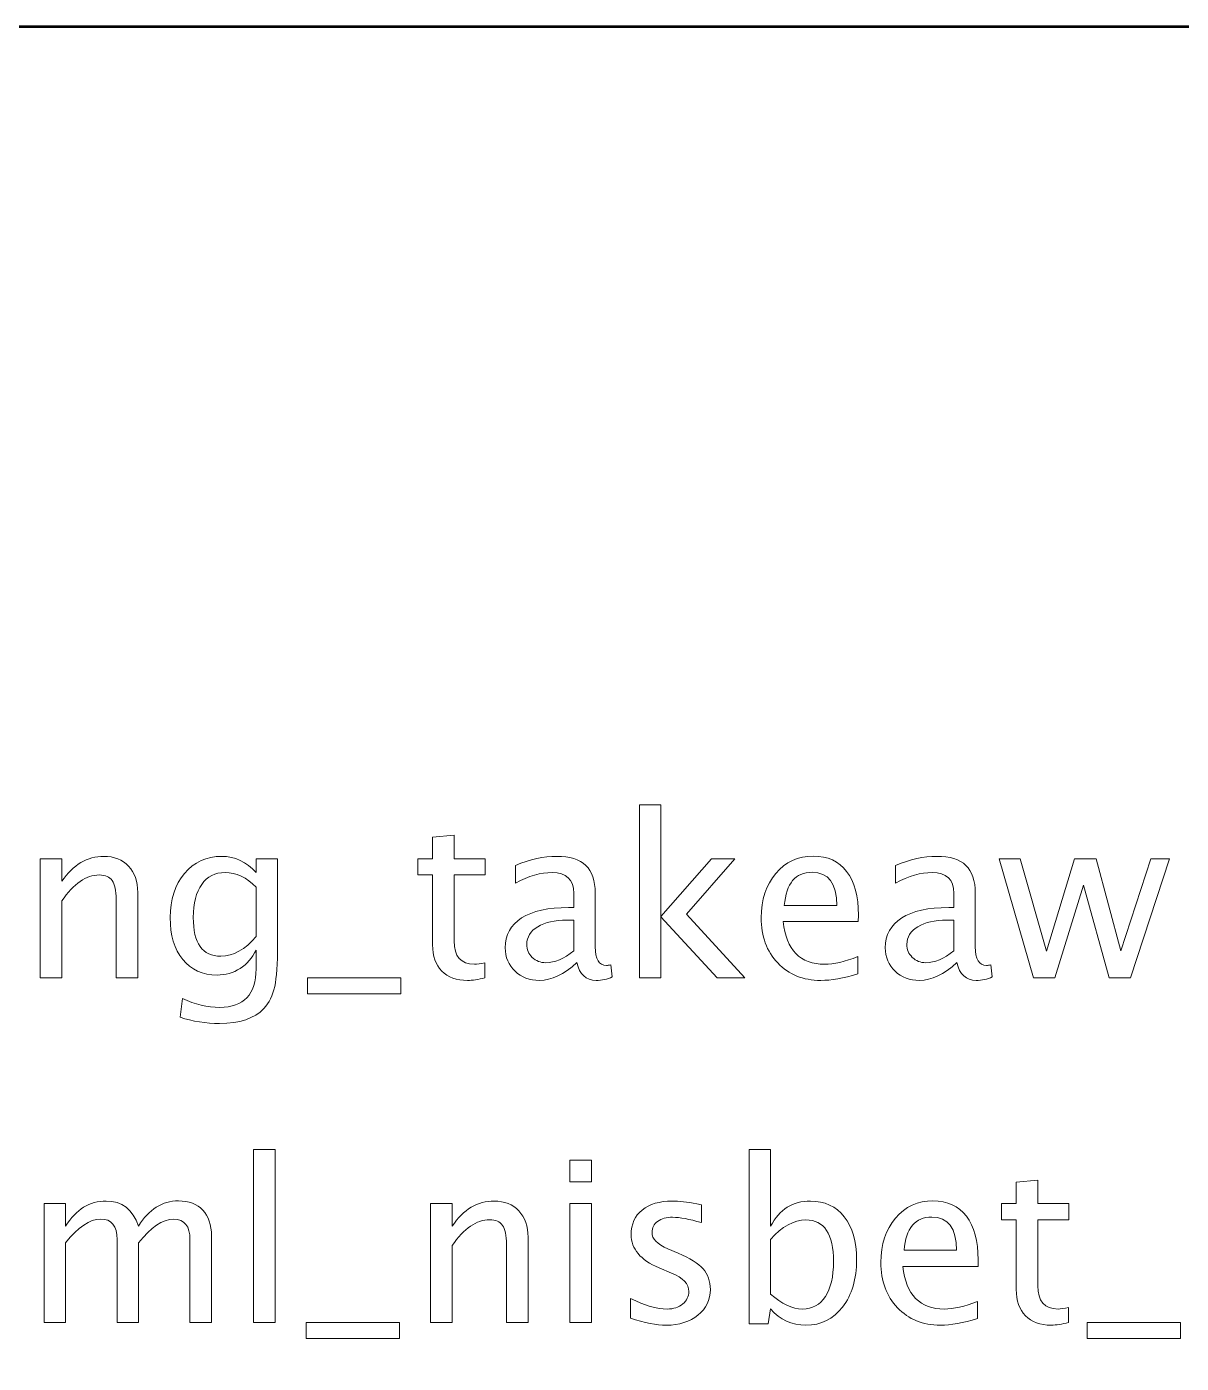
# Model space of a CAD drawing. Header units: centimetres. Extents: x -13.7 to 13.7, y -3.1 to 3.1.
# Drawn here: x 3.857 to 6.761, y -0.263 to 3.1 of the extents above; entities that cross this region are included whole.
import ezdxf

# ---------------------------------------------------------------- set-up
doc = ezdxf.new("R2010")
doc.units = ezdxf.units.CM
doc.header["$MEASUREMENT"] = 0
doc.layers.add('Layer 1', color=7, linetype='Continuous')

msp = doc.modelspace()

# ---------------------------------------------------------------- linework, layer by layer
at = {"layer": 'Layer 1', "lineweight": 53}
msp.add_open_spline([(1.025, -2.6), (1.025, -2.6), (1.025, 2.6), (1.025, 2.6), (1.025, 2.6), (1.025, 2.87614), (1.24886, 3.1), (1.525, 3.1), (1.525, 3.1), (1.525, 3.1), (13.225, 3.1), (13.225, 3.1), (13.225, 3.1), (13.50114, 3.1), (13.725, 2.87614), (13.725, 2.6), (13.725, 2.6), (13.725, 2.6), (13.725, -2.6), (13.725, -2.6), (13.725, -2.6), (13.725, -2.87614), (13.50114, -3.1), (13.225, -3.1), (13.225, -3.1), (13.225, -3.1), (1.525, -3.1), (1.525, -3.1), (1.525, -3.1), (1.24886, -3.1), (1.025, -2.87614), (1.025, -2.6)], degree=3, knots=[0, 0, 0, 0, 0.1111111, 0.1111111, 0.1111111, 0.1111111, 0.2222222, 0.2222222, 0.2222222, 0.2222222, 0.3333333, 0.3333333, 0.3333333, 0.3333333, 0.4444444, 0.4444444, 0.4444444, 0.4444444, 0.5555556, 0.5555556, 0.5555556, 0.5555556, 0.6666667, 0.6666667, 0.6666667, 0.6666667, 0.7777778, 0.7777778, 0.7777778, 0.7777778, 1, 1, 1, 1], dxfattribs=at)
at = {"layer": 'Layer 1', "color": 5, "lineweight": 9}
for points, knots in [([(5.39819, 0.70733), (5.39819, 0.70733), (5.39819, 1.14251), (5.39819, 1.14251), (5.39819, 1.14251), (5.39819, 1.14251), (5.45237, 1.14251), (5.45237, 1.14251), (5.45237, 1.14251), (5.45237, 1.14251), (5.45237, 0.86133), (5.45237, 0.86133), (5.45237, 0.86133), (5.45237, 0.86133), (5.57937, 1.00648), (5.57937, 1.00648), (5.57937, 1.00648), (5.57937, 1.00648), (5.63789, 1.00648), (5.63789, 1.00648), (5.63789, 1.00648), (5.63789, 1.00648), (5.51653, 0.86688), (5.51653, 0.86688), (5.51653, 0.86688), (5.51653, 0.86688), (5.66328, 0.70733), (5.66328, 0.70733), (5.66328, 0.70733), (5.66328, 0.70733), (5.59348, 0.70733), (5.59348, 0.70733), (5.59348, 0.70733), (5.59348, 0.70733), (5.45237, 0.86076), (5.45237, 0.86076), (5.45237, 0.86076), (5.45237, 0.86076), (5.45237, 0.70733), (5.45237, 0.70733), (5.45237, 0.70733), (5.45237, 0.70733), (5.39819, 0.70733), (5.39819, 0.70733)], [0, 0, 0, 0, 0.0833333, 0.0833333, 0.0833333, 0.0833333, 0.1666667, 0.1666667, 0.1666667, 0.1666667, 0.25, 0.25, 0.25, 0.25, 0.3333333, 0.3333333, 0.3333333, 0.3333333, 0.4166667, 0.4166667, 0.4166667, 0.4166667, 0.5, 0.5, 0.5, 0.5, 0.5833333, 0.5833333, 0.5833333, 0.5833333, 0.6666667, 0.6666667, 0.6666667, 0.6666667, 0.75, 0.75, 0.75, 0.75, 0.8333333, 0.8333333, 0.8333333, 0.8333333, 1, 1, 1, 1]), ([(5.0092, 0.70742), (4.99245, 0.70281), (4.97787, 0.70056), (4.96555, 0.70056), (4.96555, 0.70056), (4.93789, 0.70056), (4.91635, 0.70846), (4.90092, 0.72426), (4.90092, 0.72426), (4.8854, 0.74007), (4.87768, 0.76199), (4.87768, 0.79011), (4.87768, 0.79011), (4.87768, 0.79011), (4.87768, 0.96584), (4.87768, 0.96584), (4.87768, 0.96584), (4.87768, 0.96584), (4.84024, 0.96584), (4.84024, 0.96584), (4.84024, 0.96584), (4.84024, 0.96584), (4.84024, 1.00648), (4.84024, 1.00648), (4.84024, 1.00648), (4.84024, 1.00648), (4.87768, 1.00648), (4.87768, 1.00648), (4.87768, 1.00648), (4.87768, 1.00648), (4.87768, 1.06058), (4.87768, 1.06058), (4.87768, 1.06058), (4.87768, 1.06058), (4.93187, 1.06575), (4.93187, 1.06575), (4.93187, 1.06575), (4.93187, 1.06575), (4.93187, 1.00648), (4.93187, 1.00648), (4.93187, 1.00648), (4.93187, 1.00648), (5.01033, 1.00648), (5.01033, 1.00648), (5.01033, 1.00648), (5.01033, 1.00648), (5.01033, 0.96584), (5.01033, 0.96584), (5.01033, 0.96584), (5.01033, 0.96584), (4.93187, 0.96584), (4.93187, 0.96584), (4.93187, 0.96584), (4.93187, 0.96584), (4.93187, 0.7999), (4.93187, 0.7999), (4.93187, 0.7999), (4.93187, 0.76076), (4.9489, 0.7412), (4.98286, 0.7412), (4.98286, 0.7412), (4.9901, 0.7412), (4.99885, 0.74242), (5.0092, 0.74477), (5.0092, 0.74477), (5.0092, 0.74477), (5.0092, 0.70742), (5.0092, 0.70742)], [0, 0, 0, 0, 0.0555556, 0.0555556, 0.0555556, 0.0555556, 0.1111111, 0.1111111, 0.1111111, 0.1111111, 0.1666667, 0.1666667, 0.1666667, 0.1666667, 0.2222222, 0.2222222, 0.2222222, 0.2222222, 0.2777778, 0.2777778, 0.2777778, 0.2777778, 0.3333333, 0.3333333, 0.3333333, 0.3333333, 0.3888889, 0.3888889, 0.3888889, 0.3888889, 0.4444444, 0.4444444, 0.4444444, 0.4444444, 0.5, 0.5, 0.5, 0.5, 0.5555556, 0.5555556, 0.5555556, 0.5555556, 0.6111111, 0.6111111, 0.6111111, 0.6111111, 0.6666667, 0.6666667, 0.6666667, 0.6666667, 0.7222222, 0.7222222, 0.7222222, 0.7222222, 0.7777778, 0.7777778, 0.7777778, 0.7777778, 0.8333333, 0.8333333, 0.8333333, 0.8333333, 0.8888889, 0.8888889, 0.8888889, 0.8888889, 1, 1, 1, 1]), ([(3.89095, 0.70733), (3.89095, 0.70733), (3.89095, 1.00648), (3.89095, 1.00648), (3.89095, 1.00648), (3.89095, 1.00648), (3.94513, 1.00648), (3.94513, 1.00648), (3.94513, 1.00648), (3.94513, 1.00648), (3.94513, 0.94995), (3.94513, 0.94995), (3.94513, 0.94995), (3.97382, 0.99181), (4.00901, 1.01269), (4.05059, 1.01269), (4.05059, 1.01269), (4.07674, 1.01269), (4.09753, 1.00451), (4.11287, 0.98804), (4.11287, 0.98804), (4.1282, 0.97168), (4.13591, 0.94957), (4.13591, 0.92191), (4.13591, 0.92191), (4.13591, 0.92191), (4.13591, 0.70733), (4.13591, 0.70733), (4.13591, 0.70733), (4.13591, 0.70733), (4.08173, 0.70733), (4.08173, 0.70733), (4.08173, 0.70733), (4.08173, 0.70733), (4.08173, 0.90423), (4.08173, 0.90423), (4.08173, 0.90423), (4.08173, 0.92643), (4.07843, 0.94223), (4.07194, 0.95164), (4.07194, 0.95164), (4.06536, 0.96114), (4.05454, 0.96584), (4.03939, 0.96584), (4.03939, 0.96584), (4.00609, 0.96584), (3.97467, 0.94411), (3.94513, 0.90065), (3.94513, 0.90065), (3.94513, 0.90065), (3.94513, 0.70733), (3.94513, 0.70733), (3.94513, 0.70733), (3.94513, 0.70733), (3.89095, 0.70733), (3.89095, 0.70733)], [0, 0, 0, 0, 0.0666667, 0.0666667, 0.0666667, 0.0666667, 0.1333333, 0.1333333, 0.1333333, 0.1333333, 0.2, 0.2, 0.2, 0.2, 0.2666667, 0.2666667, 0.2666667, 0.2666667, 0.3333333, 0.3333333, 0.3333333, 0.3333333, 0.4, 0.4, 0.4, 0.4, 0.4666667, 0.4666667, 0.4666667, 0.4666667, 0.5333333, 0.5333333, 0.5333333, 0.5333333, 0.6, 0.6, 0.6, 0.6, 0.6666667, 0.6666667, 0.6666667, 0.6666667, 0.7333333, 0.7333333, 0.7333333, 0.7333333, 0.8, 0.8, 0.8, 0.8, 0.8666667, 0.8666667, 0.8666667, 0.8666667, 1, 1, 1, 1]), ([(4.24241, 0.60799), (4.24241, 0.60799), (4.2488, 0.65484), (4.2488, 0.65484), (4.2488, 0.65484), (4.28022, 0.64016), (4.31136, 0.63282), (4.34212, 0.63282), (4.34212, 0.63282), (4.40318, 0.63282), (4.43375, 0.66519), (4.43375, 0.72981), (4.43375, 0.72981), (4.43375, 0.72981), (4.43375, 0.77685), (4.43375, 0.77685), (4.43375, 0.77685), (4.42434, 0.757), (4.41098, 0.74167), (4.39358, 0.73066), (4.39358, 0.73066), (4.37618, 0.71965), (4.3568, 0.7141), (4.33544, 0.7141), (4.33544, 0.7141), (4.29923, 0.7141), (4.27053, 0.72709), (4.24937, 0.75305), (4.24937, 0.75305), (4.2282, 0.77901), (4.21757, 0.8142), (4.21757, 0.8586), (4.21757, 0.8586), (4.21757, 0.90404), (4.22961, 0.9411), (4.25369, 0.96979), (4.25369, 0.96979), (4.27787, 0.99839), (4.30901, 1.01269), (4.3473, 1.01269), (4.3473, 1.01269), (4.38079, 1.01269), (4.40967, 0.99915), (4.43375, 0.97196), (4.43375, 0.97196), (4.43375, 0.97196), (4.43375, 1.00648), (4.43375, 1.00648), (4.43375, 1.00648), (4.43375, 1.00648), (4.48794, 1.00648), (4.48794, 1.00648), (4.48794, 1.00648), (4.48794, 1.00648), (4.48794, 0.78899), (4.48794, 0.78899), (4.48794, 0.78899), (4.48794, 0.74223), (4.48549, 0.70761), (4.4806, 0.68513), (4.4806, 0.68513), (4.4758, 0.66265), (4.46658, 0.64421), (4.45322, 0.62991), (4.45322, 0.62991), (4.42952, 0.60479), (4.39245, 0.59218), (4.34212, 0.59218), (4.34212, 0.59218), (4.3076, 0.59218), (4.27439, 0.59745), (4.24241, 0.60799)], [0, 0, 0, 0, 0.0526316, 0.0526316, 0.0526316, 0.0526316, 0.1052632, 0.1052632, 0.1052632, 0.1052632, 0.1578947, 0.1578947, 0.1578947, 0.1578947, 0.2105263, 0.2105263, 0.2105263, 0.2105263, 0.2631579, 0.2631579, 0.2631579, 0.2631579, 0.3157895, 0.3157895, 0.3157895, 0.3157895, 0.3684211, 0.3684211, 0.3684211, 0.3684211, 0.4210526, 0.4210526, 0.4210526, 0.4210526, 0.4736842, 0.4736842, 0.4736842, 0.4736842, 0.5263158, 0.5263158, 0.5263158, 0.5263158, 0.5789474, 0.5789474, 0.5789474, 0.5789474, 0.6315789, 0.6315789, 0.6315789, 0.6315789, 0.6842105, 0.6842105, 0.6842105, 0.6842105, 0.7368421, 0.7368421, 0.7368421, 0.7368421, 0.7894737, 0.7894737, 0.7894737, 0.7894737, 0.8421053, 0.8421053, 0.8421053, 0.8421053, 0.8947368, 0.8947368, 0.8947368, 0.8947368, 1, 1, 1, 1]), ([(5.24071, 0.74543), (5.20816, 0.71551), (5.17684, 0.70056), (5.14673, 0.70056), (5.14673, 0.70056), (5.12199, 0.70056), (5.10139, 0.70827), (5.08512, 0.72379), (5.08512, 0.72379), (5.06875, 0.73931), (5.06056, 0.75888), (5.06056, 0.78249), (5.06056, 0.78249), (5.06056, 0.81514), (5.0743, 0.84026), (5.10177, 0.85775), (5.10177, 0.85775), (5.12924, 0.87525), (5.16865, 0.884), (5.22002, 0.884), (5.22002, 0.884), (5.22002, 0.884), (5.23272, 0.884), (5.23272, 0.884), (5.23272, 0.884), (5.23272, 0.884), (5.23272, 0.92003), (5.23272, 0.92003), (5.23272, 0.92003), (5.23272, 0.95474), (5.21465, 0.97205), (5.17844, 0.97205), (5.17844, 0.97205), (5.1504, 0.97205), (5.11973, 0.96321), (5.08653, 0.94552), (5.08653, 0.94552), (5.08653, 0.94552), (5.08653, 0.99011), (5.08653, 0.99011), (5.08653, 0.99011), (5.12303, 1.00517), (5.15746, 1.01269), (5.18972, 1.01269), (5.18972, 1.01269), (5.22293, 1.01269), (5.24749, 1.00517), (5.2632, 0.99002), (5.2632, 0.99002), (5.279, 0.97487), (5.2869, 0.95154), (5.2869, 0.92003), (5.2869, 0.92003), (5.2869, 0.92003), (5.2869, 0.78485), (5.2869, 0.78485), (5.2869, 0.78485), (5.2869, 0.7539), (5.2964, 0.73837), (5.3155, 0.73837), (5.3155, 0.73837), (5.31785, 0.73837), (5.32133, 0.73875), (5.32594, 0.7395), (5.32594, 0.7395), (5.32594, 0.7395), (5.3298, 0.7094), (5.3298, 0.7094), (5.3298, 0.7094), (5.31748, 0.70347), (5.30393, 0.70056), (5.28907, 0.70056), (5.28907, 0.70056), (5.26376, 0.70056), (5.24767, 0.71551), (5.24071, 0.74543)], [0, 0, 0, 0, 0.05, 0.05, 0.05, 0.05, 0.1, 0.1, 0.1, 0.1, 0.15, 0.15, 0.15, 0.15, 0.2, 0.2, 0.2, 0.2, 0.25, 0.25, 0.25, 0.25, 0.3, 0.3, 0.3, 0.3, 0.35, 0.35, 0.35, 0.35, 0.4, 0.4, 0.4, 0.4, 0.45, 0.45, 0.45, 0.45, 0.5, 0.5, 0.5, 0.5, 0.55, 0.55, 0.55, 0.55, 0.6, 0.6, 0.6, 0.6, 0.65, 0.65, 0.65, 0.65, 0.7, 0.7, 0.7, 0.7, 0.75, 0.75, 0.75, 0.75, 0.8, 0.8, 0.8, 0.8, 0.85, 0.85, 0.85, 0.85, 0.9, 0.9, 0.9, 0.9, 1, 1, 1, 1]), ([(5.94767, 0.71693), (5.91127, 0.70601), (5.88013, 0.70056), (5.85416, 0.70056), (5.85416, 0.70056), (5.80986, 0.70056), (5.77383, 0.71523), (5.74607, 0.74449), (5.74607, 0.74449), (5.71832, 0.77375), (5.7044, 0.81166), (5.7044, 0.85832), (5.7044, 0.85832), (5.7044, 0.90357), (5.71663, 0.94073), (5.74118, 0.96979), (5.74118, 0.96979), (5.76574, 0.99877), (5.79716, 1.01326), (5.83544, 1.01326), (5.83544, 1.01326), (5.87166, 1.01326), (5.8997, 1.00037), (5.91945, 0.97459), (5.91945, 0.97459), (5.93921, 0.94882), (5.94908, 0.91232), (5.94908, 0.865), (5.94908, 0.865), (5.94908, 0.865), (5.9488, 0.84844), (5.9488, 0.84844), (5.9488, 0.84844), (5.9488, 0.84844), (5.75971, 0.84844), (5.75971, 0.84844), (5.75971, 0.84844), (5.76762, 0.77694), (5.80252, 0.7412), (5.86432, 0.7412), (5.86432, 0.7412), (5.887, 0.7412), (5.91475, 0.74759), (5.94767, 0.76039), (5.94767, 0.76039), (5.94767, 0.76039), (5.94767, 0.71693), (5.94767, 0.71693)], [0, 0, 0, 0, 0.0769231, 0.0769231, 0.0769231, 0.0769231, 0.1538462, 0.1538462, 0.1538462, 0.1538462, 0.2307692, 0.2307692, 0.2307692, 0.2307692, 0.3076923, 0.3076923, 0.3076923, 0.3076923, 0.3846154, 0.3846154, 0.3846154, 0.3846154, 0.4615385, 0.4615385, 0.4615385, 0.4615385, 0.5384615, 0.5384615, 0.5384615, 0.5384615, 0.6153846, 0.6153846, 0.6153846, 0.6153846, 0.6923077, 0.6923077, 0.6923077, 0.6923077, 0.7692308, 0.7692308, 0.7692308, 0.7692308, 0.8461538, 0.8461538, 0.8461538, 0.8461538, 1, 1, 1, 1]), ([(6.19678, 0.74543), (6.16423, 0.71551), (6.13291, 0.70056), (6.1028, 0.70056), (6.1028, 0.70056), (6.07806, 0.70056), (6.05746, 0.70827), (6.04119, 0.72379), (6.04119, 0.72379), (6.02482, 0.73931), (6.01663, 0.75888), (6.01663, 0.78249), (6.01663, 0.78249), (6.01663, 0.81514), (6.03037, 0.84026), (6.05784, 0.85775), (6.05784, 0.85775), (6.08531, 0.87525), (6.12472, 0.884), (6.17609, 0.884), (6.17609, 0.884), (6.17609, 0.884), (6.18879, 0.884), (6.18879, 0.884), (6.18879, 0.884), (6.18879, 0.884), (6.18879, 0.92003), (6.18879, 0.92003), (6.18879, 0.92003), (6.18879, 0.95474), (6.17072, 0.97205), (6.13451, 0.97205), (6.13451, 0.97205), (6.10647, 0.97205), (6.0758, 0.96321), (6.0426, 0.94552), (6.0426, 0.94552), (6.0426, 0.94552), (6.0426, 0.99011), (6.0426, 0.99011), (6.0426, 0.99011), (6.0791, 1.00517), (6.11353, 1.01269), (6.14579, 1.01269), (6.14579, 1.01269), (6.179, 1.01269), (6.20356, 1.00517), (6.21927, 0.99002), (6.21927, 0.99002), (6.23507, 0.97487), (6.24297, 0.95154), (6.24297, 0.92003), (6.24297, 0.92003), (6.24297, 0.92003), (6.24297, 0.78485), (6.24297, 0.78485), (6.24297, 0.78485), (6.24297, 0.7539), (6.25247, 0.73837), (6.27157, 0.73837), (6.27157, 0.73837), (6.27392, 0.73837), (6.2774, 0.73875), (6.28201, 0.7395), (6.28201, 0.7395), (6.28201, 0.7395), (6.28587, 0.7094), (6.28587, 0.7094), (6.28587, 0.7094), (6.27355, 0.70347), (6.26, 0.70056), (6.24514, 0.70056), (6.24514, 0.70056), (6.21983, 0.70056), (6.20374, 0.71551), (6.19678, 0.74543)], [0, 0, 0, 0, 0.05, 0.05, 0.05, 0.05, 0.1, 0.1, 0.1, 0.1, 0.15, 0.15, 0.15, 0.15, 0.2, 0.2, 0.2, 0.2, 0.25, 0.25, 0.25, 0.25, 0.3, 0.3, 0.3, 0.3, 0.35, 0.35, 0.35, 0.35, 0.4, 0.4, 0.4, 0.4, 0.45, 0.45, 0.45, 0.45, 0.5, 0.5, 0.5, 0.5, 0.55, 0.55, 0.55, 0.55, 0.6, 0.6, 0.6, 0.6, 0.65, 0.65, 0.65, 0.65, 0.7, 0.7, 0.7, 0.7, 0.75, 0.75, 0.75, 0.75, 0.8, 0.8, 0.8, 0.8, 0.85, 0.85, 0.85, 0.85, 0.9, 0.9, 0.9, 0.9, 1, 1, 1, 1]), ([(6.38925, 0.70733), (6.38925, 0.70733), (6.30346, 1.00648), (6.30346, 1.00648), (6.30346, 1.00648), (6.30346, 1.00648), (6.35633, 1.00648), (6.35633, 1.00648), (6.35633, 1.00648), (6.35633, 1.00648), (6.42208, 0.77422), (6.42208, 0.77422), (6.42208, 0.77422), (6.42208, 0.77422), (6.49301, 1.00648), (6.49301, 1.00648), (6.49301, 1.00648), (6.49301, 1.00648), (6.5472, 1.00648), (6.5472, 1.00648), (6.5472, 1.00648), (6.5472, 1.00648), (6.60957, 0.77459), (6.60957, 0.77459), (6.60957, 0.77459), (6.60957, 0.77459), (6.68502, 1.00648), (6.68502, 1.00648), (6.68502, 1.00648), (6.68502, 1.00648), (6.7313, 1.00648), (6.7313, 1.00648), (6.7313, 1.00648), (6.7313, 1.00648), (6.63365, 0.70733), (6.63365, 0.70733), (6.63365, 0.70733), (6.63365, 0.70733), (6.57947, 0.70733), (6.57947, 0.70733), (6.57947, 0.70733), (6.57947, 0.70733), (6.51531, 0.94063), (6.51531, 0.94063), (6.51531, 0.94063), (6.51531, 0.94063), (6.44344, 0.70733), (6.44344, 0.70733), (6.44344, 0.70733), (6.44344, 0.70733), (6.38925, 0.70733), (6.38925, 0.70733)], [0, 0, 0, 0, 0.0714286, 0.0714286, 0.0714286, 0.0714286, 0.1428571, 0.1428571, 0.1428571, 0.1428571, 0.2142857, 0.2142857, 0.2142857, 0.2142857, 0.2857143, 0.2857143, 0.2857143, 0.2857143, 0.3571429, 0.3571429, 0.3571429, 0.3571429, 0.4285714, 0.4285714, 0.4285714, 0.4285714, 0.5, 0.5, 0.5, 0.5, 0.5714286, 0.5714286, 0.5714286, 0.5714286, 0.6428571, 0.6428571, 0.6428571, 0.6428571, 0.7142857, 0.7142857, 0.7142857, 0.7142857, 0.7857143, 0.7857143, 0.7857143, 0.7857143, 0.8571429, 0.8571429, 0.8571429, 0.8571429, 1, 1, 1, 1]), ([(4.43375, 0.81081), (4.43375, 0.81081), (4.43375, 0.93489), (4.43375, 0.93489), (4.43375, 0.93489), (4.40986, 0.95963), (4.3838, 0.97205), (4.35567, 0.97205), (4.35567, 0.97205), (4.33065, 0.97205), (4.31108, 0.96208), (4.29697, 0.94204), (4.29697, 0.94204), (4.28276, 0.9221), (4.27571, 0.89435), (4.27571, 0.85898), (4.27571, 0.85898), (4.27571, 0.79397), (4.29876, 0.76152), (4.34495, 0.76152), (4.34495, 0.76152), (4.37637, 0.76152), (4.406, 0.77798), (4.43375, 0.81081)], [0, 0, 0, 0, 0.1428571, 0.1428571, 0.1428571, 0.1428571, 0.2857143, 0.2857143, 0.2857143, 0.2857143, 0.4285714, 0.4285714, 0.4285714, 0.4285714, 0.5714286, 0.5714286, 0.5714286, 0.5714286, 0.7142857, 0.7142857, 0.7142857, 0.7142857, 1, 1, 1, 1]), ([(5.76254, 0.88908), (5.76254, 0.88908), (5.89462, 0.88908), (5.89462, 0.88908), (5.89462, 0.88908), (5.89462, 0.94477), (5.87383, 0.97262), (5.83234, 0.97262), (5.83234, 0.97262), (5.79057, 0.97262), (5.76733, 0.94477), (5.76254, 0.88908)], [0, 0, 0, 0, 0.25, 0.25, 0.25, 0.25, 0.5, 0.5, 0.5, 0.5, 1, 1, 1, 1]), ([(5.23272, 0.77497), (5.23272, 0.77497), (5.23272, 0.85183), (5.23272, 0.85183), (5.23272, 0.85183), (5.23272, 0.85183), (5.21531, 0.85239), (5.21531, 0.85239), (5.21531, 0.85239), (5.18521, 0.85239), (5.16094, 0.84684), (5.14241, 0.83574), (5.14241, 0.83574), (5.12397, 0.82455), (5.11475, 0.80978), (5.11475, 0.79134), (5.11475, 0.79134), (5.11475, 0.77845), (5.11936, 0.76754), (5.12848, 0.7586), (5.12848, 0.7586), (5.1377, 0.74966), (5.1489, 0.74515), (5.16216, 0.74515), (5.16216, 0.74515), (5.18474, 0.74515), (5.20826, 0.75512), (5.23272, 0.77497)], [0, 0, 0, 0, 0.125, 0.125, 0.125, 0.125, 0.25, 0.25, 0.25, 0.25, 0.375, 0.375, 0.375, 0.375, 0.5, 0.5, 0.5, 0.5, 0.625, 0.625, 0.625, 0.625, 0.75, 0.75, 0.75, 0.75, 1, 1, 1, 1]), ([(6.18879, 0.77497), (6.18879, 0.77497), (6.18879, 0.85183), (6.18879, 0.85183), (6.18879, 0.85183), (6.18879, 0.85183), (6.17138, 0.85239), (6.17138, 0.85239), (6.17138, 0.85239), (6.14128, 0.85239), (6.11701, 0.84684), (6.09848, 0.83574), (6.09848, 0.83574), (6.08004, 0.82455), (6.07082, 0.80978), (6.07082, 0.79134), (6.07082, 0.79134), (6.07082, 0.77845), (6.07543, 0.76754), (6.08455, 0.7586), (6.08455, 0.7586), (6.09377, 0.74966), (6.10497, 0.74515), (6.11823, 0.74515), (6.11823, 0.74515), (6.14081, 0.74515), (6.16433, 0.75512), (6.18879, 0.77497)], [0, 0, 0, 0, 0.125, 0.125, 0.125, 0.125, 0.25, 0.25, 0.25, 0.25, 0.375, 0.375, 0.375, 0.375, 0.5, 0.5, 0.5, 0.5, 0.625, 0.625, 0.625, 0.625, 0.75, 0.75, 0.75, 0.75, 1, 1, 1, 1]), ([(4.56273, 0.66669), (4.56273, 0.66669), (4.56273, 0.70733), (4.56273, 0.70733), (4.56273, 0.70733), (4.56273, 0.70733), (4.79753, 0.70733), (4.79753, 0.70733), (4.79753, 0.70733), (4.79753, 0.70733), (4.79753, 0.66669), (4.79753, 0.66669), (4.79753, 0.66669), (4.79753, 0.66669), (4.56273, 0.66669), (4.56273, 0.66669)], [0, 0, 0, 0, 0.2, 0.2, 0.2, 0.2, 0.4, 0.4, 0.4, 0.4, 0.6, 0.6, 0.6, 0.6, 1, 1, 1, 1]), ([(4.42751, -0.16002), (4.42751, -0.16002), (4.42751, 0.27516), (4.42751, 0.27516), (4.42751, 0.27516), (4.42751, 0.27516), (4.48169, 0.27516), (4.48169, 0.27516), (4.48169, 0.27516), (4.48169, 0.27516), (4.48169, -0.16002), (4.48169, -0.16002), (4.48169, -0.16002), (4.48169, -0.16002), (4.42751, -0.16002), (4.42751, -0.16002)], [0, 0, 0, 0, 0.2, 0.2, 0.2, 0.2, 0.4, 0.4, 0.4, 0.4, 0.6, 0.6, 0.6, 0.6, 1, 1, 1, 1]), ([(5.67407, -0.16341), (5.67407, -0.16341), (5.67407, 0.27516), (5.67407, 0.27516), (5.67407, 0.27516), (5.67407, 0.27516), (5.72825, 0.27516), (5.72825, 0.27516), (5.72825, 0.27516), (5.72825, 0.27516), (5.72825, 0.0826), (5.72825, 0.0826), (5.72825, 0.0826), (5.75045, 0.12446), (5.78385, 0.14534), (5.82835, 0.14534), (5.82835, 0.14534), (5.86438, 0.14534), (5.89269, 0.13227), (5.91339, 0.10602), (5.91339, 0.10602), (5.93408, 0.07977), (5.94443, 0.04393), (5.94443, -0.00151), (5.94443, -0.00151), (5.94443, -0.05099), (5.93267, -0.09097), (5.90925, -0.12126), (5.90925, -0.12126), (5.88583, -0.15165), (5.85497, -0.16679), (5.81678, -0.16679), (5.81678, -0.16679), (5.78131, -0.16679), (5.75177, -0.15325), (5.72825, -0.12606), (5.72825, -0.12606), (5.72825, -0.12606), (5.72167, -0.16341), (5.72167, -0.16341), (5.72167, -0.16341), (5.72167, -0.16341), (5.67407, -0.16341), (5.67407, -0.16341)], [0, 0, 0, 0, 0.0833333, 0.0833333, 0.0833333, 0.0833333, 0.1666667, 0.1666667, 0.1666667, 0.1666667, 0.25, 0.25, 0.25, 0.25, 0.3333333, 0.3333333, 0.3333333, 0.3333333, 0.4166667, 0.4166667, 0.4166667, 0.4166667, 0.5, 0.5, 0.5, 0.5, 0.5833333, 0.5833333, 0.5833333, 0.5833333, 0.6666667, 0.6666667, 0.6666667, 0.6666667, 0.75, 0.75, 0.75, 0.75, 0.8333333, 0.8333333, 0.8333333, 0.8333333, 1, 1, 1, 1]), ([(5.22318, 0.19388), (5.22318, 0.19388), (5.22318, 0.24807), (5.22318, 0.24807), (5.22318, 0.24807), (5.22318, 0.24807), (5.27736, 0.24807), (5.27736, 0.24807), (5.27736, 0.24807), (5.27736, 0.24807), (5.27736, 0.19388), (5.27736, 0.19388), (5.27736, 0.19388), (5.27736, 0.19388), (5.22318, 0.19388), (5.22318, 0.19388)], [0, 0, 0, 0, 0.2, 0.2, 0.2, 0.2, 0.4, 0.4, 0.4, 0.4, 0.6, 0.6, 0.6, 0.6, 1, 1, 1, 1]), ([(6.47755, -0.15993), (6.4608, -0.16454), (6.44622, -0.16679), (6.4339, -0.16679), (6.4339, -0.16679), (6.40624, -0.16679), (6.3847, -0.15889), (6.36927, -0.14309), (6.36927, -0.14309), (6.35375, -0.12728), (6.34603, -0.10536), (6.34603, -0.07724), (6.34603, -0.07724), (6.34603, -0.07724), (6.34603, 0.09849), (6.34603, 0.09849), (6.34603, 0.09849), (6.34603, 0.09849), (6.30859, 0.09849), (6.30859, 0.09849), (6.30859, 0.09849), (6.30859, 0.09849), (6.30859, 0.13913), (6.30859, 0.13913), (6.30859, 0.13913), (6.30859, 0.13913), (6.34603, 0.13913), (6.34603, 0.13913), (6.34603, 0.13913), (6.34603, 0.13913), (6.34603, 0.19323), (6.34603, 0.19323), (6.34603, 0.19323), (6.34603, 0.19323), (6.40022, 0.1984), (6.40022, 0.1984), (6.40022, 0.1984), (6.40022, 0.1984), (6.40022, 0.13913), (6.40022, 0.13913), (6.40022, 0.13913), (6.40022, 0.13913), (6.47868, 0.13913), (6.47868, 0.13913), (6.47868, 0.13913), (6.47868, 0.13913), (6.47868, 0.09849), (6.47868, 0.09849), (6.47868, 0.09849), (6.47868, 0.09849), (6.40022, 0.09849), (6.40022, 0.09849), (6.40022, 0.09849), (6.40022, 0.09849), (6.40022, -0.06745), (6.40022, -0.06745), (6.40022, -0.06745), (6.40022, -0.10659), (6.41725, -0.12615), (6.45121, -0.12615), (6.45121, -0.12615), (6.45845, -0.12615), (6.4672, -0.12493), (6.47755, -0.12258), (6.47755, -0.12258), (6.47755, -0.12258), (6.47755, -0.15993), (6.47755, -0.15993)], [0, 0, 0, 0, 0.0555556, 0.0555556, 0.0555556, 0.0555556, 0.1111111, 0.1111111, 0.1111111, 0.1111111, 0.1666667, 0.1666667, 0.1666667, 0.1666667, 0.2222222, 0.2222222, 0.2222222, 0.2222222, 0.2777778, 0.2777778, 0.2777778, 0.2777778, 0.3333333, 0.3333333, 0.3333333, 0.3333333, 0.3888889, 0.3888889, 0.3888889, 0.3888889, 0.4444444, 0.4444444, 0.4444444, 0.4444444, 0.5, 0.5, 0.5, 0.5, 0.5555556, 0.5555556, 0.5555556, 0.5555556, 0.6111111, 0.6111111, 0.6111111, 0.6111111, 0.6666667, 0.6666667, 0.6666667, 0.6666667, 0.7222222, 0.7222222, 0.7222222, 0.7222222, 0.7777778, 0.7777778, 0.7777778, 0.7777778, 0.8333333, 0.8333333, 0.8333333, 0.8333333, 0.8888889, 0.8888889, 0.8888889, 0.8888889, 1, 1, 1, 1]), ([(3.90051, -0.16002), (3.90051, -0.16002), (3.90051, 0.13913), (3.90051, 0.13913), (3.90051, 0.13913), (3.90051, 0.13913), (3.95469, 0.13913), (3.95469, 0.13913), (3.95469, 0.13913), (3.95469, 0.13913), (3.95469, 0.0826), (3.95469, 0.0826), (3.95469, 0.0826), (3.98113, 0.12446), (4.01499, 0.14534), (4.05648, 0.14534), (4.05648, 0.14534), (4.09646, 0.14534), (4.12365, 0.12446), (4.13814, 0.0826), (4.13814, 0.0826), (4.16382, 0.12483), (4.19731, 0.14591), (4.23842, 0.14591), (4.23842, 0.14591), (4.26466, 0.14591), (4.28508, 0.13819), (4.29966, 0.12267), (4.29966, 0.12267), (4.31424, 0.10715), (4.32158, 0.08542), (4.32158, 0.05748), (4.32158, 0.05748), (4.32158, 0.05748), (4.32158, -0.16002), (4.32158, -0.16002), (4.32158, -0.16002), (4.32158, -0.16002), (4.26739, -0.16002), (4.26739, -0.16002), (4.26739, -0.16002), (4.26739, -0.16002), (4.26739, 0.04854), (4.26739, 0.04854), (4.26739, 0.04854), (4.26739, 0.0826), (4.25385, 0.09962), (4.22675, 0.09962), (4.22675, 0.09962), (4.19862, 0.09962), (4.16909, 0.07977), (4.13814, 0.03998), (4.13814, 0.03998), (4.13814, 0.03998), (4.13814, -0.16002), (4.13814, -0.16002), (4.13814, -0.16002), (4.13814, -0.16002), (4.08395, -0.16002), (4.08395, -0.16002), (4.08395, -0.16002), (4.08395, -0.16002), (4.08395, 0.04873), (4.08395, 0.04873), (4.08395, 0.04873), (4.08395, 0.08307), (4.07021, 0.10019), (4.04265, 0.10019), (4.04265, 0.10019), (4.01528, 0.10019), (3.98592, 0.08024), (3.95469, 0.04026), (3.95469, 0.04026), (3.95469, 0.04026), (3.95469, -0.16002), (3.95469, -0.16002), (3.95469, -0.16002), (3.95469, -0.16002), (3.90051, -0.16002), (3.90051, -0.16002)], [0, 0, 0, 0, 0.047619, 0.047619, 0.047619, 0.047619, 0.0952381, 0.0952381, 0.0952381, 0.0952381, 0.1428571, 0.1428571, 0.1428571, 0.1428571, 0.1904762, 0.1904762, 0.1904762, 0.1904762, 0.2380952, 0.2380952, 0.2380952, 0.2380952, 0.2857143, 0.2857143, 0.2857143, 0.2857143, 0.3333333, 0.3333333, 0.3333333, 0.3333333, 0.3809524, 0.3809524, 0.3809524, 0.3809524, 0.4285714, 0.4285714, 0.4285714, 0.4285714, 0.4761905, 0.4761905, 0.4761905, 0.4761905, 0.5238095, 0.5238095, 0.5238095, 0.5238095, 0.5714286, 0.5714286, 0.5714286, 0.5714286, 0.6190476, 0.6190476, 0.6190476, 0.6190476, 0.6666667, 0.6666667, 0.6666667, 0.6666667, 0.7142857, 0.7142857, 0.7142857, 0.7142857, 0.7619048, 0.7619048, 0.7619048, 0.7619048, 0.8095238, 0.8095238, 0.8095238, 0.8095238, 0.8571429, 0.8571429, 0.8571429, 0.8571429, 0.9047619, 0.9047619, 0.9047619, 0.9047619, 1, 1, 1, 1]), ([(4.87285, -0.16002), (4.87285, -0.16002), (4.87285, 0.13913), (4.87285, 0.13913), (4.87285, 0.13913), (4.87285, 0.13913), (4.92703, 0.13913), (4.92703, 0.13913), (4.92703, 0.13913), (4.92703, 0.13913), (4.92703, 0.0826), (4.92703, 0.0826), (4.92703, 0.0826), (4.95572, 0.12446), (4.99091, 0.14534), (5.03249, 0.14534), (5.03249, 0.14534), (5.05864, 0.14534), (5.07943, 0.13716), (5.09477, 0.12069), (5.09477, 0.12069), (5.1101, 0.10433), (5.11781, 0.08222), (5.11781, 0.05456), (5.11781, 0.05456), (5.11781, 0.05456), (5.11781, -0.16002), (5.11781, -0.16002), (5.11781, -0.16002), (5.11781, -0.16002), (5.06363, -0.16002), (5.06363, -0.16002), (5.06363, -0.16002), (5.06363, -0.16002), (5.06363, 0.03688), (5.06363, 0.03688), (5.06363, 0.03688), (5.06363, 0.05908), (5.06033, 0.07488), (5.05384, 0.08429), (5.05384, 0.08429), (5.04726, 0.09379), (5.03644, 0.09849), (5.02129, 0.09849), (5.02129, 0.09849), (4.98799, 0.09849), (4.95657, 0.07676), (4.92703, 0.0333), (4.92703, 0.0333), (4.92703, 0.0333), (4.92703, -0.16002), (4.92703, -0.16002), (4.92703, -0.16002), (4.92703, -0.16002), (4.87285, -0.16002), (4.87285, -0.16002)], [0, 0, 0, 0, 0.0666667, 0.0666667, 0.0666667, 0.0666667, 0.1333333, 0.1333333, 0.1333333, 0.1333333, 0.2, 0.2, 0.2, 0.2, 0.2666667, 0.2666667, 0.2666667, 0.2666667, 0.3333333, 0.3333333, 0.3333333, 0.3333333, 0.4, 0.4, 0.4, 0.4, 0.4666667, 0.4666667, 0.4666667, 0.4666667, 0.5333333, 0.5333333, 0.5333333, 0.5333333, 0.6, 0.6, 0.6, 0.6, 0.6666667, 0.6666667, 0.6666667, 0.6666667, 0.7333333, 0.7333333, 0.7333333, 0.7333333, 0.8, 0.8, 0.8, 0.8, 0.8666667, 0.8666667, 0.8666667, 0.8666667, 1, 1, 1, 1]), ([(5.22318, -0.16002), (5.22318, -0.16002), (5.22318, 0.13913), (5.22318, 0.13913), (5.22318, 0.13913), (5.22318, 0.13913), (5.27736, 0.13913), (5.27736, 0.13913), (5.27736, 0.13913), (5.27736, 0.13913), (5.27736, -0.16002), (5.27736, -0.16002), (5.27736, -0.16002), (5.27736, -0.16002), (5.22318, -0.16002), (5.22318, -0.16002)], [0, 0, 0, 0, 0.2, 0.2, 0.2, 0.2, 0.4, 0.4, 0.4, 0.4, 0.6, 0.6, 0.6, 0.6, 1, 1, 1, 1]), ([(5.37557, -0.1493), (5.37557, -0.1493), (5.37557, -0.09962), (5.37557, -0.09962), (5.37557, -0.09962), (5.41104, -0.11731), (5.4418, -0.12615), (5.46805, -0.12615), (5.46805, -0.12615), (5.48366, -0.12615), (5.49664, -0.12192), (5.5069, -0.11345), (5.5069, -0.11345), (5.51715, -0.10508), (5.52233, -0.09454), (5.52233, -0.08185), (5.52233, -0.08185), (5.52233, -0.06331), (5.50793, -0.04798), (5.47915, -0.03584), (5.47915, -0.03584), (5.47915, -0.03584), (5.44744, -0.02239), (5.44744, -0.02239), (5.44744, -0.02239), (5.40069, -0.00301), (5.37727, 0.02502), (5.37727, 0.06143), (5.37727, 0.06143), (5.37727, 0.08749), (5.38648, 0.10799), (5.40492, 0.12295), (5.40492, 0.12295), (5.42336, 0.13791), (5.44867, 0.14534), (5.48075, 0.14534), (5.48075, 0.14534), (5.4974, 0.14534), (5.51809, 0.14308), (5.54265, 0.13847), (5.54265, 0.13847), (5.54265, 0.13847), (5.55393, 0.13631), (5.55393, 0.13631), (5.55393, 0.13631), (5.55393, 0.13631), (5.55393, 0.09116), (5.55393, 0.09116), (5.55393, 0.09116), (5.52374, 0.10019), (5.49965, 0.1047), (5.48169, 0.1047), (5.48169, 0.1047), (5.46588, 0.1047), (5.45337, 0.10122), (5.44387, 0.09435), (5.44387, 0.09435), (5.43446, 0.08749), (5.42976, 0.07827), (5.42976, 0.0667), (5.42976, 0.0667), (5.42976, 0.05042), (5.44293, 0.03659), (5.46936, 0.0254), (5.46936, 0.0254), (5.46936, 0.0254), (5.49542, 0.01439), (5.49542, 0.01439), (5.49542, 0.01439), (5.52496, 0.00197), (5.54584, -0.0112), (5.55807, -0.02502), (5.55807, -0.02502), (5.5704, -0.03885), (5.57651, -0.05616), (5.57651, -0.07686), (5.57651, -0.07686), (5.57651, -0.10311), (5.56616, -0.12465), (5.54537, -0.14149), (5.54537, -0.14149), (5.52468, -0.15833), (5.49815, -0.16679), (5.46588, -0.16679), (5.46588, -0.16679), (5.44105, -0.16679), (5.41104, -0.16096), (5.37557, -0.1493)], [0, 0, 0, 0, 0.0434783, 0.0434783, 0.0434783, 0.0434783, 0.0869565, 0.0869565, 0.0869565, 0.0869565, 0.1304348, 0.1304348, 0.1304348, 0.1304348, 0.173913, 0.173913, 0.173913, 0.173913, 0.2173913, 0.2173913, 0.2173913, 0.2173913, 0.2608696, 0.2608696, 0.2608696, 0.2608696, 0.3043478, 0.3043478, 0.3043478, 0.3043478, 0.3478261, 0.3478261, 0.3478261, 0.3478261, 0.3913043, 0.3913043, 0.3913043, 0.3913043, 0.4347826, 0.4347826, 0.4347826, 0.4347826, 0.4782609, 0.4782609, 0.4782609, 0.4782609, 0.5217391, 0.5217391, 0.5217391, 0.5217391, 0.5652174, 0.5652174, 0.5652174, 0.5652174, 0.6086957, 0.6086957, 0.6086957, 0.6086957, 0.6521739, 0.6521739, 0.6521739, 0.6521739, 0.6956522, 0.6956522, 0.6956522, 0.6956522, 0.7391304, 0.7391304, 0.7391304, 0.7391304, 0.7826087, 0.7826087, 0.7826087, 0.7826087, 0.826087, 0.826087, 0.826087, 0.826087, 0.8695652, 0.8695652, 0.8695652, 0.8695652, 0.9130435, 0.9130435, 0.9130435, 0.9130435, 1, 1, 1, 1]), ([(6.24885, -0.15042), (6.21245, -0.16134), (6.18131, -0.16679), (6.15534, -0.16679), (6.15534, -0.16679), (6.11104, -0.16679), (6.07501, -0.15212), (6.04725, -0.12286), (6.04725, -0.12286), (6.0195, -0.0936), (6.00558, -0.05569), (6.00558, -0.00903), (6.00558, -0.00903), (6.00558, 0.03622), (6.01781, 0.07338), (6.04236, 0.10244), (6.04236, 0.10244), (6.06692, 0.13142), (6.09834, 0.14591), (6.13662, 0.14591), (6.13662, 0.14591), (6.17284, 0.14591), (6.20088, 0.13302), (6.22063, 0.10724), (6.22063, 0.10724), (6.24039, 0.08147), (6.25026, 0.04497), (6.25026, -0.00235), (6.25026, -0.00235), (6.25026, -0.00235), (6.24998, -0.01891), (6.24998, -0.01891), (6.24998, -0.01891), (6.24998, -0.01891), (6.06089, -0.01891), (6.06089, -0.01891), (6.06089, -0.01891), (6.0688, -0.09041), (6.1037, -0.12615), (6.1655, -0.12615), (6.1655, -0.12615), (6.18818, -0.12615), (6.21593, -0.11976), (6.24885, -0.10696), (6.24885, -0.10696), (6.24885, -0.10696), (6.24885, -0.15042), (6.24885, -0.15042)], [0, 0, 0, 0, 0.0769231, 0.0769231, 0.0769231, 0.0769231, 0.1538462, 0.1538462, 0.1538462, 0.1538462, 0.2307692, 0.2307692, 0.2307692, 0.2307692, 0.3076923, 0.3076923, 0.3076923, 0.3076923, 0.3846154, 0.3846154, 0.3846154, 0.3846154, 0.4615385, 0.4615385, 0.4615385, 0.4615385, 0.5384615, 0.5384615, 0.5384615, 0.5384615, 0.6153846, 0.6153846, 0.6153846, 0.6153846, 0.6923077, 0.6923077, 0.6923077, 0.6923077, 0.7692308, 0.7692308, 0.7692308, 0.7692308, 0.8461538, 0.8461538, 0.8461538, 0.8461538, 1, 1, 1, 1]), ([(6.06372, 0.02173), (6.06372, 0.02173), (6.1958, 0.02173), (6.1958, 0.02173), (6.1958, 0.02173), (6.1958, 0.07742), (6.17501, 0.10527), (6.13352, 0.10527), (6.13352, 0.10527), (6.09175, 0.10527), (6.06851, 0.07742), (6.06372, 0.02173)], [0, 0, 0, 0, 0.25, 0.25, 0.25, 0.25, 0.5, 0.5, 0.5, 0.5, 1, 1, 1, 1]), ([(5.72825, -0.08871), (5.75619, -0.11364), (5.78282, -0.12615), (5.80812, -0.12615), (5.80812, -0.12615), (5.83305, -0.12615), (5.85234, -0.11571), (5.86588, -0.09492), (5.86588, -0.09492), (5.87952, -0.07413), (5.8863, -0.04487), (5.8863, -0.00706), (5.8863, -0.00706), (5.8863, 0.06293), (5.86315, 0.09793), (5.81687, 0.09793), (5.81687, 0.09793), (5.78658, 0.09793), (5.75704, 0.08156), (5.72825, 0.04873), (5.72825, 0.04873), (5.72825, 0.04873), (5.72825, -0.08871), (5.72825, -0.08871)], [0, 0, 0, 0, 0.1428571, 0.1428571, 0.1428571, 0.1428571, 0.2857143, 0.2857143, 0.2857143, 0.2857143, 0.4285714, 0.4285714, 0.4285714, 0.4285714, 0.5714286, 0.5714286, 0.5714286, 0.5714286, 0.7142857, 0.7142857, 0.7142857, 0.7142857, 1, 1, 1, 1]), ([(4.56015, -0.20066), (4.56015, -0.20066), (4.56015, -0.16002), (4.56015, -0.16002), (4.56015, -0.16002), (4.56015, -0.16002), (4.79495, -0.16002), (4.79495, -0.16002), (4.79495, -0.16002), (4.79495, -0.16002), (4.79495, -0.20066), (4.79495, -0.20066), (4.79495, -0.20066), (4.79495, -0.20066), (4.56015, -0.20066), (4.56015, -0.20066)], [0, 0, 0, 0, 0.2, 0.2, 0.2, 0.2, 0.4, 0.4, 0.4, 0.4, 0.6, 0.6, 0.6, 0.6, 1, 1, 1, 1]), ([(6.5244, -0.20066), (6.5244, -0.20066), (6.5244, -0.16002), (6.5244, -0.16002), (6.5244, -0.16002), (6.5244, -0.16002), (6.7592, -0.16002), (6.7592, -0.16002), (6.7592, -0.16002), (6.7592, -0.16002), (6.7592, -0.20066), (6.7592, -0.20066), (6.7592, -0.20066), (6.7592, -0.20066), (6.5244, -0.20066), (6.5244, -0.20066)], [0, 0, 0, 0, 0.2, 0.2, 0.2, 0.2, 0.4, 0.4, 0.4, 0.4, 0.6, 0.6, 0.6, 0.6, 1, 1, 1, 1])]:
    msp.add_open_spline(points, degree=3, knots=knots, dxfattribs=at)

doc.saveas('drawing.dxf')
